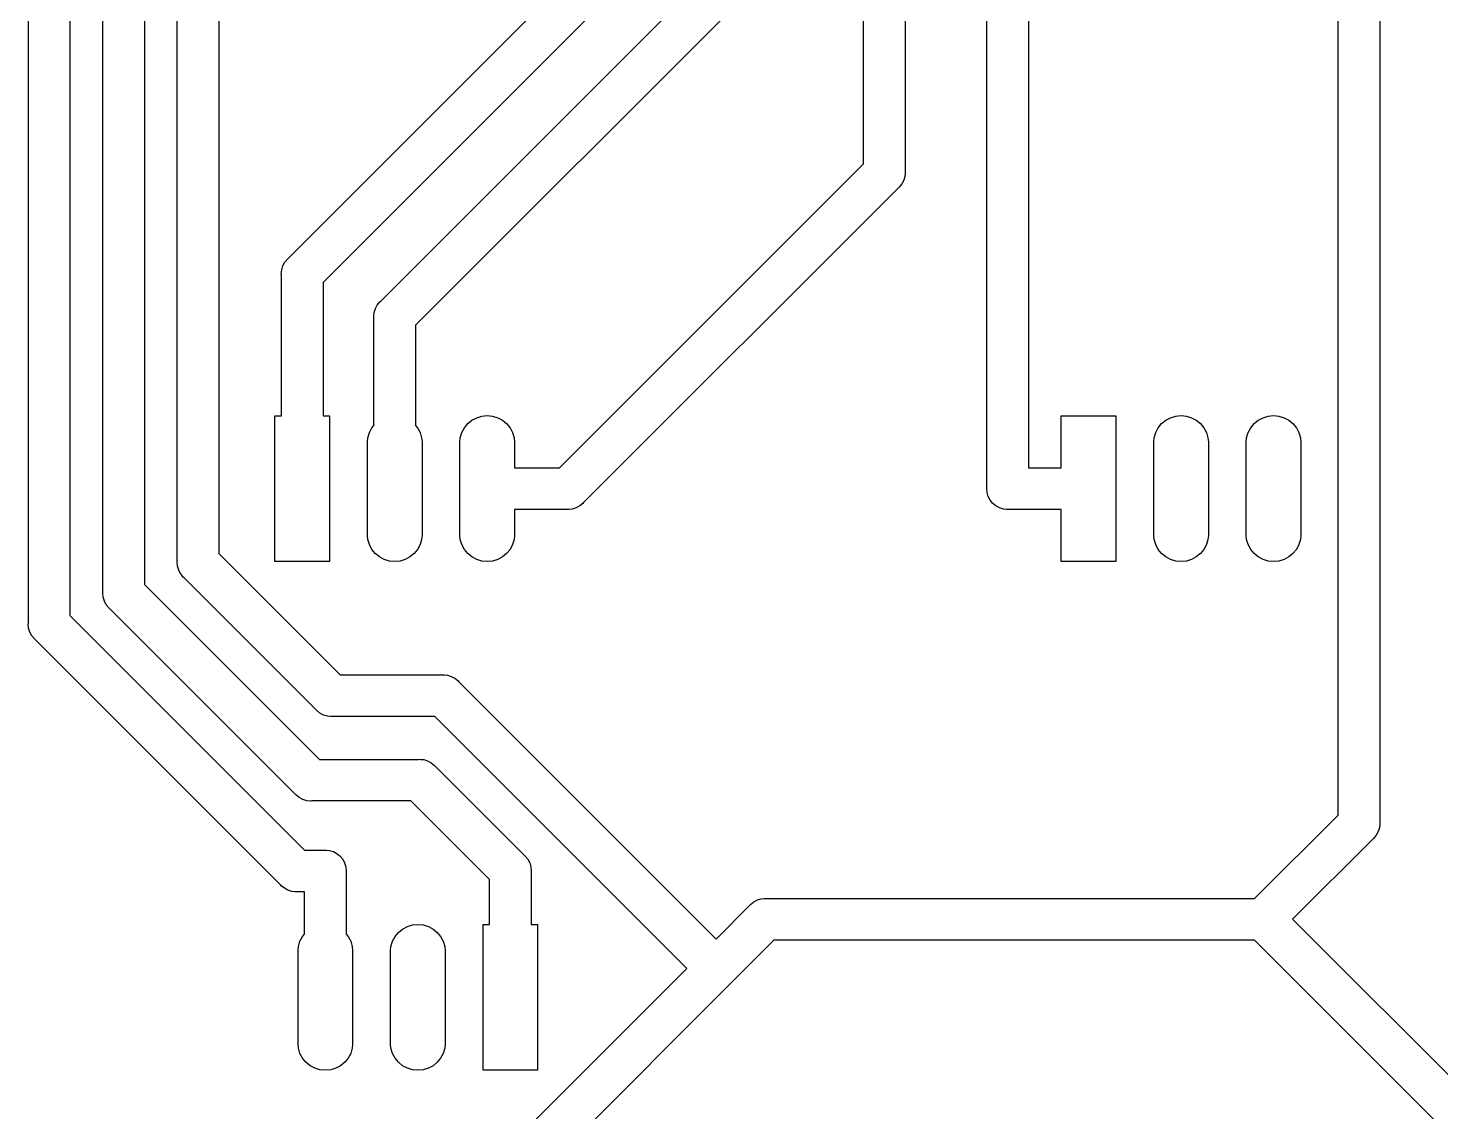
# Model space of a CAD drawing. Extents: x 0.18 to 6.66, y 0.19 to 4.01.
# Drawn here: x 0.179 to 1.706, y 1.576 to 2.748 of the extents above; entities that cross this region are included whole.
import ezdxf

# ---------------------------------------------------------------- set-up
doc = ezdxf.new("R2010")
doc.units = 0
doc.header["$MEASUREMENT"] = 0
doc.layers.add('BLACK', color=7, linetype='CONTINUOUS')

msp = doc.modelspace()

# ---------------------------------------------------------------- linework, layer by layer
at = {"layer": 'BLACK', "linetype": 'CONTINUOUS'}
for p, q in [((0.178965, 2.10457), (0.178965, 3.57274)), ((0.223965, 3.56452), (0.223965, 2.11278)), ((0.259492, 2.13815), (0.259492, 3.53752)), ((0.304492, 3.5293), (0.304492, 2.14636)), ((0.339933, 2.17147), (0.339933, 3.41634)), ((0.384933, 3.40813), (0.384933, 2.17969)), ((1.08183, 2.60119), (1.08183, 3.12417)), ((1.12683, 3.11596), (1.12683, 2.59298)), ((1.21504, 2.25111), (1.21504, 3.03388)), ((1.26004, 3.02566), (1.26004, 2.2725)), ((1.59474, 1.8971), (1.59474, 2.99465)), ((1.63974, 2.98643), (1.63974, 1.88888)), ((0.459872, 2.49878), (0.9025, 2.94141)), ((0.940128, 2.9154), (0.4975, 2.47277)), ((0.559872, 2.45254), (1.00139, 2.89406)), ((1.03902, 2.86805), (0.5975, 2.42653)), ((0.753145, 2.2725), (1.08183, 2.60119)), ((1.12522, 2.58322), (1.12313, 2.57931)), ((1.12651, 2.58746), (1.12522, 2.58322)), ((1.12683, 2.59076), (1.12651, 2.58746)), ((1.12683, 2.59298), (1.12694, 2.59187)), ((1.12694, 2.59187), (1.12683, 2.59076)), ((1.12683, 2.59076), (1.12683, 2.59076)), ((1.11946, 2.57518), (0.779156, 2.23487)), ((1.12032, 2.57588), (1.11946, 2.57518)), ((1.12313, 2.57931), (1.12032, 2.57588)), ((0.452826, 2.4865), (0.454112, 2.49074)), ((0.454112, 2.49074), (0.456201, 2.49465)), ((0.456201, 2.49465), (0.459013, 2.49807)), ((0.456201, 2.49465), (0.456201, 2.49465)), ((0.459013, 2.49807), (0.459872, 2.49878)), ((0.452391, 2.48209), (0.452826, 2.4865)), ((0.4525, 2.48098), (0.452391, 2.48209)), ((0.4525, 2.32874), (0.4525, 2.48098)), ((0.4975, 2.47277), (0.4975, 2.32874)), ((0.552826, 2.44026), (0.554112, 2.4445)), ((0.554112, 2.4445), (0.556201, 2.44841)), ((0.556201, 2.44841), (0.559013, 2.45183)), ((0.556201, 2.44841), (0.556201, 2.44841)), ((0.559013, 2.45183), (0.559872, 2.45254)), ((0.552391, 2.43585), (0.552826, 2.44026)), ((0.5525, 2.43474), (0.552391, 2.43585)), ((0.5525, 2.31834), (0.5525, 2.43474)), ((0.5975, 2.42653), (0.5975, 2.31834)), ((0.445472, 2.17126), (0.445472, 2.32874)), ((0.445472, 2.32874), (0.4525, 2.32874)), ((0.4975, 2.32874), (0.504528, 2.32874)), ((0.504528, 2.32874), (0.504528, 2.17126)), ((0.65402, 2.32019), (0.658516, 2.32388)), ((0.658516, 2.32388), (0.663646, 2.32662)), ((0.663646, 2.32662), (0.669212, 2.32831)), ((0.669212, 2.32831), (0.675, 2.32888)), ((0.675, 2.32888), (0.680788, 2.32831)), ((0.680788, 2.32831), (0.686354, 2.32662)), ((0.686354, 2.32662), (0.691484, 2.32388)), ((0.691484, 2.32388), (0.69598, 2.32019)), ((1.29547, 2.2725), (1.29547, 2.32874)), ((1.29547, 2.32874), (1.35453, 2.32874)), ((1.35453, 2.32874), (1.35453, 2.17126)), ((1.40402, 2.32019), (1.40852, 2.32388)), ((1.40852, 2.32388), (1.41365, 2.32662)), ((1.41365, 2.32662), (1.41921, 2.32831)), ((1.41921, 2.32831), (1.425, 2.32888)), ((1.425, 2.32888), (1.43079, 2.32831)), ((1.43079, 2.32831), (1.43635, 2.32662)), ((1.43635, 2.32662), (1.44148, 2.32388)), ((1.44148, 2.32388), (1.44598, 2.32019)), ((1.50402, 2.32019), (1.50852, 2.32388)), ((1.50852, 2.32388), (1.51365, 2.32662)), ((1.51365, 2.32662), (1.51921, 2.32831)), ((1.51921, 2.32831), (1.525, 2.32888)), ((1.525, 2.32888), (1.53079, 2.32831)), ((1.53079, 2.32831), (1.53635, 2.32662)), ((1.53635, 2.32662), (1.54148, 2.32388)), ((1.54148, 2.32388), (1.54598, 2.32019)), ((0.5459, 2.305), (0.547588, 2.31057)), ((0.547588, 2.31057), (0.55033, 2.3157)), ((0.55033, 2.3157), (0.5525, 2.31834)), ((0.5975, 2.31834), (0.59967, 2.3157)), ((0.59967, 2.3157), (0.602412, 2.31057)), ((0.602412, 2.31057), (0.6041, 2.305)), ((0.6459, 2.305), (0.647588, 2.31057)), ((0.647588, 2.31057), (0.65033, 2.3157)), ((0.65033, 2.3157), (0.65402, 2.32019)), ((0.69598, 2.32019), (0.69967, 2.3157)), ((0.69967, 2.3157), (0.702412, 2.31057)), ((0.702412, 2.31057), (0.7041, 2.305)), ((1.3959, 2.305), (1.39759, 2.31057)), ((1.39759, 2.31057), (1.40033, 2.3157)), ((1.40033, 2.3157), (1.40402, 2.32019)), ((1.44598, 2.32019), (1.44967, 2.3157)), ((1.44967, 2.3157), (1.45241, 2.31057)), ((1.45241, 2.31057), (1.4541, 2.305)), ((1.4959, 2.305), (1.49759, 2.31057)), ((1.49759, 2.31057), (1.50033, 2.3157)), ((1.50033, 2.3157), (1.50402, 2.32019)), ((1.54598, 2.32019), (1.54967, 2.3157)), ((1.54967, 2.3157), (1.55241, 2.31057)), ((1.55241, 2.31057), (1.5541, 2.305)), ((0.545472, 2.30066), (0.5459, 2.305)), ((0.545472, 2.19934), (0.545472, 2.30066)), ((0.6041, 2.305), (0.604528, 2.30066)), ((0.604528, 2.30066), (0.604528, 2.19934)), ((0.645472, 2.30066), (0.6459, 2.305)), ((0.645472, 2.19934), (0.645472, 2.30066)), ((0.7041, 2.305), (0.704528, 2.30066)), ((0.704528, 2.30066), (0.704528, 2.2725)), ((1.39547, 2.30066), (1.3959, 2.305)), ((1.39547, 2.19934), (1.39547, 2.30066)), ((1.4541, 2.305), (1.45453, 2.30066)), ((1.45453, 2.30066), (1.45453, 2.19934)), ((1.49547, 2.30066), (1.4959, 2.305)), ((1.49547, 2.19934), (1.49547, 2.30066)), ((1.5541, 2.305), (1.55453, 2.30066)), ((1.55453, 2.30066), (1.55453, 2.19934)), ((0.704528, 2.2725), (0.753145, 2.2725)), ((1.26004, 2.2725), (1.29547, 2.2725)), ((1.21493, 2.25), (1.21504, 2.25111)), ((1.21536, 2.24559), (1.21493, 2.25)), ((1.21665, 2.24135), (1.21536, 2.24559)), ((0.775025, 2.2312), (0.771117, 2.22911)), ((0.778451, 2.23401), (0.775025, 2.2312)), ((0.779156, 2.23487), (0.778451, 2.23401)), ((1.21874, 2.23744), (1.21665, 2.24135)), ((1.22155, 2.23401), (1.21874, 2.23744)), ((1.22497, 2.2312), (1.22155, 2.23401)), ((1.22888, 2.22911), (1.22497, 2.2312)), ((0.761359, 2.2275), (0.704528, 2.2275)), ((0.704528, 2.2275), (0.704528, 2.19934)), ((0.762465, 2.22739), (0.761359, 2.2275)), ((0.76357, 2.2275), (0.762465, 2.22739)), ((0.766875, 2.22783), (0.76357, 2.2275)), ((0.771117, 2.22911), (0.766875, 2.22783)), ((1.23312, 2.22783), (1.22888, 2.22911)), ((1.23643, 2.2275), (1.23312, 2.22783)), ((1.23754, 2.22739), (1.23643, 2.2275)), ((1.23864, 2.2275), (1.23754, 2.22739)), ((1.29547, 2.2275), (1.23864, 2.2275)), ((1.29547, 2.17126), (1.29547, 2.2275)), ((0.5459, 2.195), (0.545472, 2.19934)), ((0.604528, 2.19934), (0.6041, 2.195)), ((0.6459, 2.195), (0.645472, 2.19934)), ((0.704528, 2.19934), (0.7041, 2.195)), ((1.3959, 2.195), (1.39547, 2.19934)), ((1.45453, 2.19934), (1.4541, 2.195)), ((1.4959, 2.195), (1.49547, 2.19934)), ((1.55453, 2.19934), (1.5541, 2.195)), ((0.547588, 2.18943), (0.5459, 2.195)), ((0.55033, 2.1843), (0.547588, 2.18943)), ((0.55402, 2.17981), (0.55033, 2.1843)), ((0.59967, 2.1843), (0.59598, 2.17981)), ((0.602412, 2.18943), (0.59967, 2.1843)), ((0.6041, 2.195), (0.602412, 2.18943)), ((0.647588, 2.18943), (0.6459, 2.195)), ((0.65033, 2.1843), (0.647588, 2.18943)), ((0.65402, 2.17981), (0.65033, 2.1843)), ((0.69967, 2.1843), (0.69598, 2.17981)), ((0.702412, 2.18943), (0.69967, 2.1843)), ((0.7041, 2.195), (0.702412, 2.18943)), ((1.39759, 2.18943), (1.3959, 2.195)), ((1.40033, 2.1843), (1.39759, 2.18943)), ((1.40402, 2.17981), (1.40033, 2.1843)), ((1.44967, 2.1843), (1.44598, 2.17981)), ((1.45241, 2.18943), (1.44967, 2.1843)), ((1.4541, 2.195), (1.45241, 2.18943)), ((1.49759, 2.18943), (1.4959, 2.195)), ((1.50033, 2.1843), (1.49759, 2.18943)), ((1.50402, 2.17981), (1.50033, 2.1843)), ((1.54967, 2.1843), (1.54598, 2.17981)), ((1.55241, 2.18943), (1.54967, 2.1843)), ((1.5541, 2.195), (1.55241, 2.18943)), ((0.339824, 2.17037), (0.339933, 2.17147)), ((0.340259, 2.16596), (0.339824, 2.17037)), ((0.384933, 2.17969), (0.516032, 2.04859)), ((0.504528, 2.17126), (0.445472, 2.17126)), ((0.558516, 2.17612), (0.55402, 2.17981)), ((0.563646, 2.17338), (0.558516, 2.17612)), ((0.569212, 2.17169), (0.563646, 2.17338)), ((0.575, 2.17112), (0.569212, 2.17169)), ((0.580788, 2.17169), (0.575, 2.17112)), ((0.586354, 2.17338), (0.580788, 2.17169)), ((0.591484, 2.17612), (0.586354, 2.17338)), ((0.59598, 2.17981), (0.591484, 2.17612)), ((0.658516, 2.17612), (0.65402, 2.17981)), ((0.663646, 2.17338), (0.658516, 2.17612)), ((0.669212, 2.17169), (0.663646, 2.17338)), ((0.675, 2.17112), (0.669212, 2.17169)), ((0.680788, 2.17169), (0.675, 2.17112)), ((0.686354, 2.17338), (0.680788, 2.17169)), ((0.691484, 2.17612), (0.686354, 2.17338)), ((0.69598, 2.17981), (0.691484, 2.17612)), ((1.35453, 2.17126), (1.29547, 2.17126)), ((1.40852, 2.17612), (1.40402, 2.17981)), ((1.41365, 2.17338), (1.40852, 2.17612)), ((1.41921, 2.17169), (1.41365, 2.17338)), ((1.425, 2.17112), (1.41921, 2.17169)), ((1.43079, 2.17169), (1.425, 2.17112)), ((1.43635, 2.17338), (1.43079, 2.17169)), ((1.44148, 2.17612), (1.43635, 2.17338)), ((1.44598, 2.17981), (1.44148, 2.17612)), ((1.50852, 2.17612), (1.50402, 2.17981)), ((1.51365, 2.17338), (1.50852, 2.17612)), ((1.51921, 2.17169), (1.51365, 2.17338)), ((1.525, 2.17112), (1.51921, 2.17169)), ((1.53079, 2.17169), (1.525, 2.17112)), ((1.53635, 2.17338), (1.53079, 2.17169)), ((1.54148, 2.17612), (1.53635, 2.17338)), ((1.54598, 2.17981), (1.54148, 2.17612)), ((0.341545, 2.16171), (0.340259, 2.16596)), ((0.343567, 2.15793), (0.341545, 2.16171)), ((0.343635, 2.15781), (0.343567, 2.15793)), ((0.346446, 2.15438), (0.343635, 2.15781)), ((0.347305, 2.15367), (0.346446, 2.15438)), ((0.490021, 2.01096), (0.347305, 2.15367)), ((0.259383, 2.13704), (0.259492, 2.13815)), ((0.304492, 2.14636), (0.493572, 1.95728)), ((0.259818, 2.13263), (0.259383, 2.13704)), ((0.261104, 2.12839), (0.259818, 2.13263)), ((0.263194, 2.12448), (0.261104, 2.12839)), ((0.266005, 2.12106), (0.263194, 2.12448)), ((0.263194, 2.12448), (0.263194, 2.12448)), ((0.223965, 2.11278), (0.477568, 1.85918)), ((0.266864, 2.12035), (0.266005, 2.12106)), ((0.46756, 1.91966), (0.266864, 2.12035)), ((0.178856, 2.10346), (0.178965, 2.10457)), ((0.17929, 2.09905), (0.178856, 2.10346)), ((0.180577, 2.09481), (0.17929, 2.09905)), ((0.182666, 2.0909), (0.180577, 2.09481)), ((0.180577, 2.09481), (0.180577, 2.09481)), ((0.185478, 2.08747), (0.182666, 2.0909)), ((0.186336, 2.08677), (0.185478, 2.08747)), ((0.451556, 1.82155), (0.186336, 2.08677)), ((0.516032, 2.04859), (0.626446, 2.04859)), ((0.626446, 2.04859), (0.627551, 2.0487)), ((0.627551, 2.0487), (0.628656, 2.04859)), ((0.628656, 2.04859), (0.631962, 2.04826)), ((0.631962, 2.04826), (0.636203, 2.04697)), ((0.636203, 2.04697), (0.640112, 2.04489)), ((0.640112, 2.04489), (0.643538, 2.04207)), ((0.643538, 2.04207), (0.644243, 2.04121)), ((0.644243, 2.04121), (0.922457, 1.763)), ((0.490726, 2.0101), (0.490021, 2.01096)), ((0.494152, 2.00729), (0.490726, 2.0101)), ((0.498061, 2.0052), (0.494152, 2.00729)), ((0.502302, 2.00391), (0.498061, 2.0052)), ((0.505607, 2.00359), (0.502302, 2.00391)), ((0.506713, 2.00348), (0.505607, 2.00359)), ((0.505607, 2.00359), (0.505607, 2.00359)), ((0.507818, 2.00359), (0.506713, 2.00348)), ((0.618231, 2.00359), (0.507818, 2.00359)), ((0.890637, 1.73118), (0.618231, 2.00359)), ((0.493572, 1.95728), (0.600788, 1.95728)), ((0.600788, 1.95728), (0.601894, 1.95739)), ((0.601894, 1.95739), (0.602999, 1.95728)), ((0.602999, 1.95728), (0.606304, 1.95696)), ((0.606304, 1.95696), (0.610546, 1.95567)), ((0.610546, 1.95567), (0.614455, 1.95358)), ((0.614455, 1.95358), (0.617881, 1.95077)), ((0.617881, 1.95077), (0.618585, 1.94991)), ((0.618585, 1.94991), (0.715128, 1.85337)), ((0.468265, 1.9188), (0.46756, 1.91966)), ((0.469124, 1.91809), (0.468265, 1.9188)), ((0.471691, 1.91598), (0.469124, 1.91809)), ((0.469124, 1.91809), (0.469124, 1.91809)), ((0.4756, 1.9139), (0.471691, 1.91598)), ((0.479841, 1.91261), (0.4756, 1.9139)), ((0.484252, 1.91217), (0.479841, 1.91261)), ((0.485357, 1.91228), (0.484252, 1.91217)), ((0.592574, 1.91228), (0.485357, 1.91228)), ((0.6775, 1.82736), (0.592574, 1.91228)), ((1.50452, 1.80688), (1.59474, 1.8971)), ((1.63812, 1.87912), (1.63603, 1.87521)), ((1.63941, 1.88336), (1.63812, 1.87912)), ((1.63974, 1.88667), (1.63941, 1.88336)), ((1.63974, 1.88888), (1.63985, 1.88778)), ((1.63985, 1.88778), (1.63974, 1.88667)), ((1.63236, 1.87108), (1.54566, 1.78438)), ((1.63322, 1.87179), (1.63236, 1.87108)), ((1.63603, 1.87521), (1.63322, 1.87179)), ((0.477568, 1.85918), (0.498895, 1.85918)), ((0.498895, 1.85918), (0.5, 1.85929)), ((0.5, 1.85929), (0.501105, 1.85918)), ((0.501105, 1.85918), (0.504411, 1.85885)), ((0.504411, 1.85885), (0.508652, 1.85757)), ((0.508652, 1.85757), (0.512561, 1.85548)), ((0.512561, 1.85548), (0.515987, 1.85266)), ((0.515987, 1.85266), (0.518799, 1.84924)), ((0.518799, 1.84924), (0.520888, 1.84533)), ((0.715128, 1.85337), (0.715987, 1.85266)), ((0.715987, 1.85266), (0.718799, 1.84924)), ((0.718799, 1.84924), (0.720888, 1.84533)), ((0.520888, 1.84533), (0.522174, 1.84109)), ((0.522174, 1.84109), (0.522609, 1.83668)), ((0.522609, 1.83668), (0.5225, 1.83557)), ((0.5225, 1.83557), (0.5225, 1.76834)), ((0.720888, 1.84533), (0.722174, 1.84109)), ((0.722174, 1.84109), (0.722609, 1.83668)), ((0.722609, 1.83668), (0.7225, 1.83557)), ((0.7225, 1.83557), (0.7225, 1.77874)), ((0.452261, 1.82069), (0.451556, 1.82155)), ((0.455687, 1.81788), (0.452261, 1.82069)), ((0.459596, 1.81579), (0.455687, 1.81788)), ((0.6775, 1.77874), (0.6775, 1.82736)), ((0.463837, 1.8145), (0.459596, 1.81579)), ((0.467143, 1.81418), (0.463837, 1.8145)), ((0.468248, 1.81407), (0.467143, 1.81418)), ((0.467143, 1.81418), (0.467143, 1.81418)), ((0.469353, 1.81418), (0.468248, 1.81407)), ((0.4775, 1.81418), (0.469353, 1.81418)), ((0.4775, 1.76834), (0.4775, 1.81418)), ((0.959667, 1.80036), (0.963093, 1.80318)), ((0.963093, 1.80318), (0.967001, 1.80527)), ((0.967001, 1.80527), (0.971243, 1.80655)), ((0.971243, 1.80655), (0.974548, 1.80688)), ((0.974548, 1.80688), (0.975654, 1.80699)), ((0.974548, 1.80688), (0.974548, 1.80688)), ((0.975654, 1.80699), (0.976759, 1.80688)), ((0.976759, 1.80688), (1.50452, 1.80688)), ((0.922457, 1.763), (0.958962, 1.79951)), ((0.958962, 1.79951), (0.959667, 1.80036)), ((0.57902, 1.77019), (0.583516, 1.77388)), ((0.583516, 1.77388), (0.588646, 1.77662)), ((0.588646, 1.77662), (0.594212, 1.77831)), ((0.594212, 1.77831), (0.6, 1.77888)), ((0.6, 1.77888), (0.605788, 1.77831)), ((0.605788, 1.77831), (0.611354, 1.77662)), ((0.611354, 1.77662), (0.616484, 1.77388)), ((0.616484, 1.77388), (0.62098, 1.77019)), ((0.670472, 1.62126), (0.670472, 1.77874)), ((0.670472, 1.77874), (0.6775, 1.77874)), ((0.7225, 1.77874), (0.729528, 1.77874)), ((0.729528, 1.77874), (0.729528, 1.62126)), ((1.54566, 1.78438), (1.83273, 1.49731)), ((0.4709, 1.755), (0.472588, 1.76057)), ((0.472588, 1.76057), (0.47533, 1.7657)), ((0.47533, 1.7657), (0.4775, 1.76834)), ((0.5225, 1.76834), (0.52467, 1.7657)), ((0.52467, 1.7657), (0.527412, 1.76057)), ((0.527412, 1.76057), (0.5291, 1.755)), ((0.5709, 1.755), (0.572588, 1.76057)), ((0.572588, 1.76057), (0.57533, 1.7657)), ((0.57533, 1.7657), (0.57902, 1.77019)), ((0.62098, 1.77019), (0.62467, 1.7657)), ((0.62467, 1.7657), (0.627412, 1.76057)), ((0.627412, 1.76057), (0.6291, 1.755)), ((0.984973, 1.76188), (0.939148, 1.71605)), ((1.50452, 1.76188), (0.984973, 1.76188)), ((1.80672, 1.45968), (1.50452, 1.76188)), ((0.470472, 1.75066), (0.4709, 1.755)), ((0.470472, 1.64934), (0.470472, 1.75066)), ((0.5291, 1.755), (0.529528, 1.75066)), ((0.529528, 1.75066), (0.529528, 1.64934)), ((0.570472, 1.75066), (0.5709, 1.755)), ((0.570472, 1.64934), (0.570472, 1.75066)), ((0.6291, 1.755), (0.629528, 1.75066)), ((0.629528, 1.75066), (0.629528, 1.64934)), ((0.573735, 1.41428), (0.890637, 1.73118)), ((0.937585, 1.71449), (0.599763, 1.37667)), ((0.938444, 1.71519), (0.937585, 1.71449)), ((0.939148, 1.71605), (0.938444, 1.71519)), ((0.939148, 1.71605), (0.939148, 1.71605)), ((0.939148, 1.71605), (0.939148, 1.71605)), ((0.4709, 1.645), (0.470472, 1.64934)), ((0.529528, 1.64934), (0.5291, 1.645)), ((0.5709, 1.645), (0.570472, 1.64934)), ((0.629528, 1.64934), (0.6291, 1.645)), ((0.472588, 1.63943), (0.4709, 1.645)), ((0.47533, 1.6343), (0.472588, 1.63943)), ((0.47902, 1.62981), (0.47533, 1.6343)), ((0.52467, 1.6343), (0.52098, 1.62981)), ((0.527412, 1.63943), (0.52467, 1.6343)), ((0.5291, 1.645), (0.527412, 1.63943)), ((0.572588, 1.63943), (0.5709, 1.645)), ((0.57533, 1.6343), (0.572588, 1.63943)), ((0.57902, 1.62981), (0.57533, 1.6343)), ((0.62467, 1.6343), (0.62098, 1.62981)), ((0.627412, 1.63943), (0.62467, 1.6343)), ((0.6291, 1.645), (0.627412, 1.63943)), ((0.483516, 1.62612), (0.47902, 1.62981)), ((0.488646, 1.62338), (0.483516, 1.62612)), ((0.494212, 1.62169), (0.488646, 1.62338)), ((0.5, 1.62112), (0.494212, 1.62169)), ((0.505788, 1.62169), (0.5, 1.62112)), ((0.511354, 1.62338), (0.505788, 1.62169)), ((0.516484, 1.62612), (0.511354, 1.62338)), ((0.52098, 1.62981), (0.516484, 1.62612)), ((0.583516, 1.62612), (0.57902, 1.62981)), ((0.588646, 1.62338), (0.583516, 1.62612)), ((0.594212, 1.62169), (0.588646, 1.62338)), ((0.6, 1.62112), (0.594212, 1.62169)), ((0.605788, 1.62169), (0.6, 1.62112)), ((0.611354, 1.62338), (0.605788, 1.62169)), ((0.616484, 1.62612), (0.611354, 1.62338)), ((0.62098, 1.62981), (0.616484, 1.62612)), ((0.729528, 1.62126), (0.670472, 1.62126))]:
    msp.add_line(p, q, dxfattribs=at)

doc.saveas('drawing.dxf')
